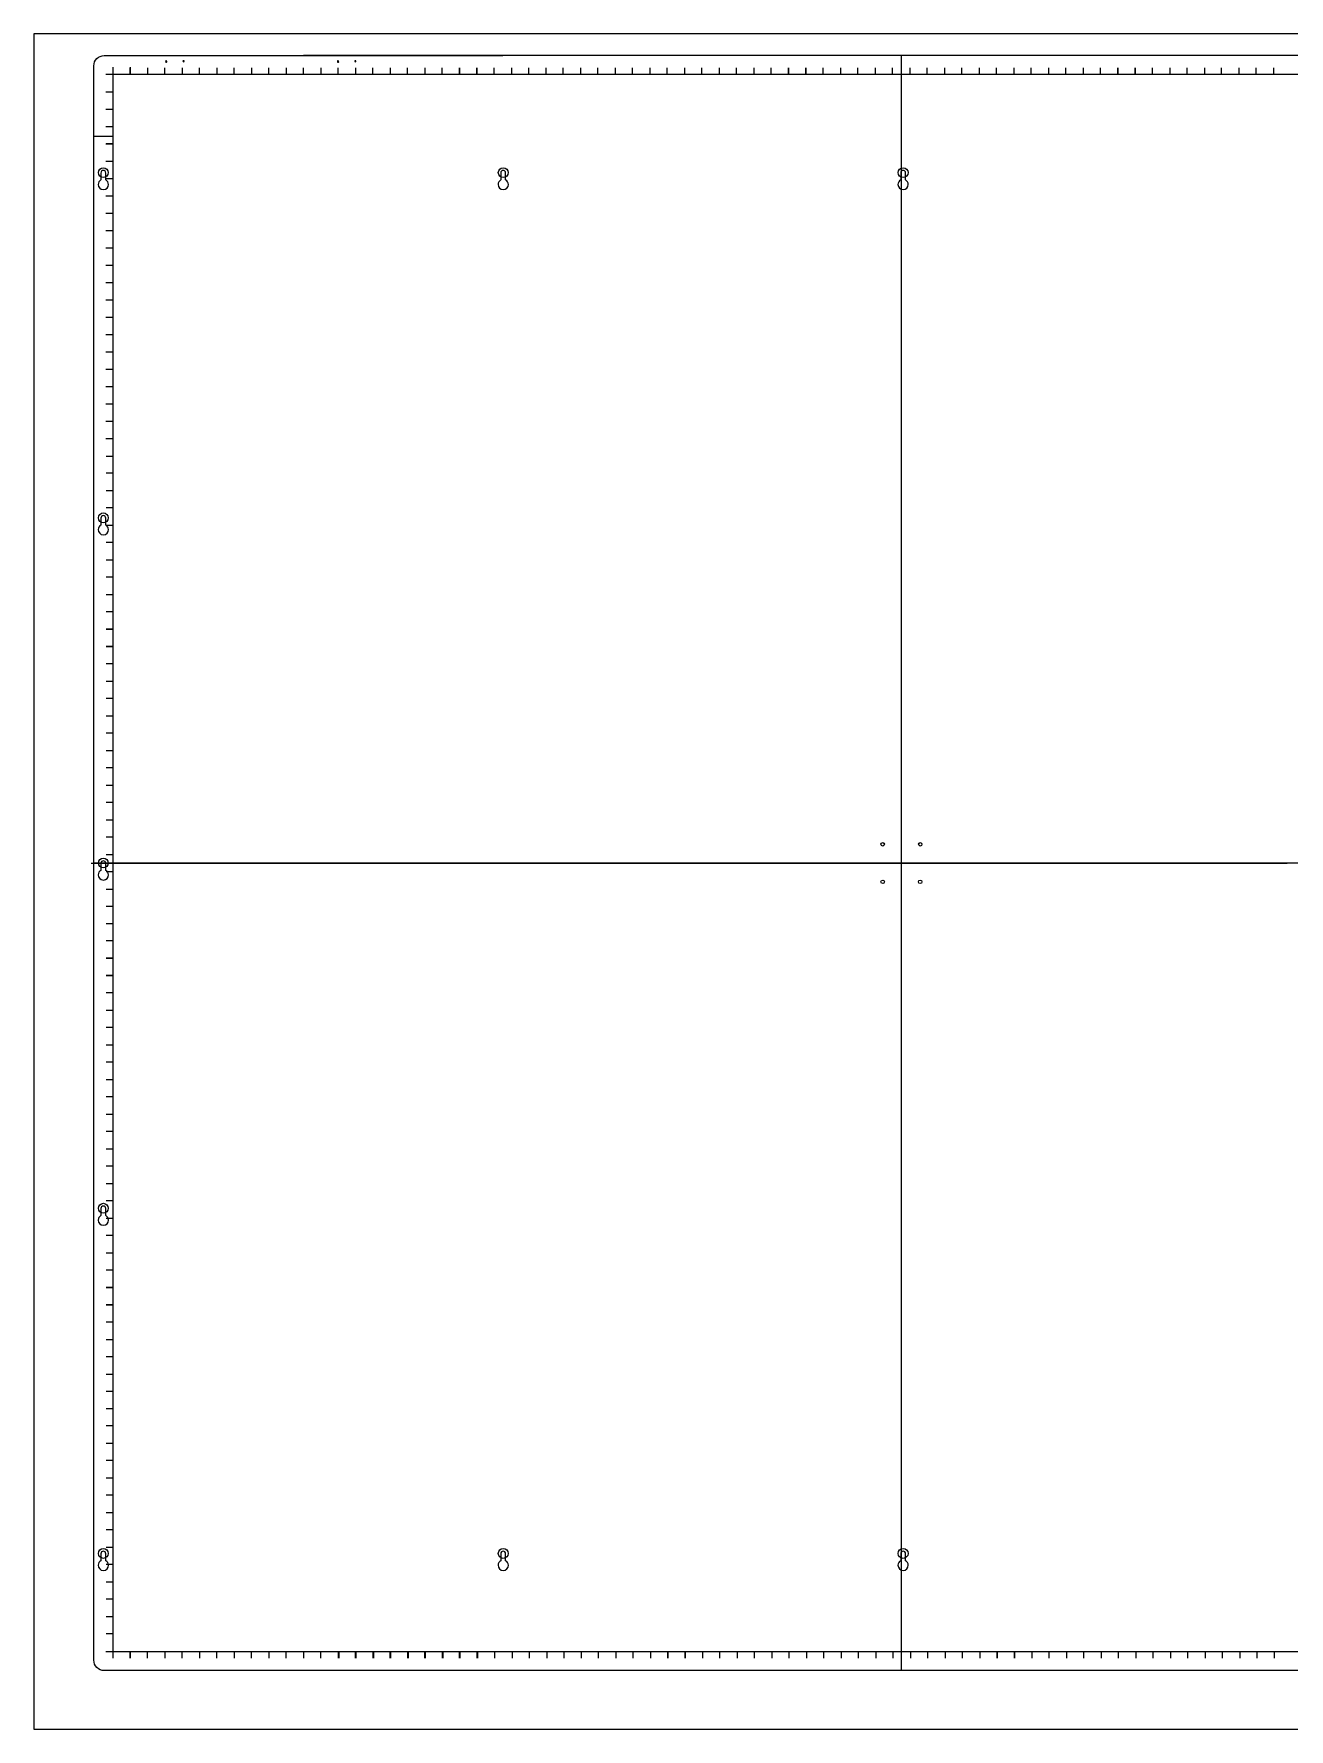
# Model space of a CAD drawing. Header units: millimetres. Extents: x 0 to 989, y 0 to 783.
# Drawn here: x 0 to 580, y 0 to 783 of the extents above; entities that cross this region are included whole.
import ezdxf

# ---------------------------------------------------------------- set-up
doc = ezdxf.new("R2010")
doc.units = ezdxf.units.MM
doc.layers.get('0').update_dxf_attribs({"color": 3, "linetype": 'CONTINUOUS', "true_color": 0x00ff00})
doc.layers.add('Build platform acrylic', color=1, linetype='CONTINUOUS', lineweight=0, true_color=0xff0000)
doc.layers.add('Build platform acrylic text', color=5, linetype='CONTINUOUS', lineweight=0, true_color=0x0000ff)
doc.layers.add('Layer_1', color=7, linetype='CONTINUOUS', true_color=0xffffff)

msp = doc.modelspace()

# ---------------------------------------------------------------- linework, layer by layer
for p, q in [((989.01, 782.97), (0, 782.97)), ((0, 782.97), (0, 0)), ((0, 0), (989.01, 0))]:
    msp.add_line(p, q)
at = {"layer": 'Build platform acrylic', "color": 1, "true_color": 0xff0000}
for p, q in [((676.79, 772.97), (124.46, 772.97)), ((27.66, 123.83), (27.66, 676.16)), ((676.79, 27.03), (124.46, 27.03))]:
    msp.add_line(p, q, dxfattribs=at)
for points in [[(27.66, 584.16), (27.66, 768.17)], [(32.46, 772.97), (216.46, 772.97), (216.46, 772.97)], [(391.96, 407.85), (391.96, 407.85)], [(409.29, 407.85), (409.29, 407.85)], [(391.96, 390.52), (391.96, 390.52)], [(409.24, 390.52), (409.24, 390.52)], [(27.66, 31.83), (27.66, 215.84)], [(216.46, 27.03), (32.46, 27.03)]]:
    msp.add_lwpolyline(points, dxfattribs=at)
for points in [[(27.66, 768.17), (27.66, 770.82), (29.81, 772.97), (32.46, 772.97)], [(391.16, 408.65), (391.16, 409.09), (391.52, 409.45), (391.96, 409.45)], [(391.96, 407.85), (391.52, 407.85), (391.16, 408.21), (391.16, 408.65)], [(391.96, 409.45), (392.4, 409.45), (392.76, 409.09), (392.76, 408.65)], [(392.76, 408.65), (392.76, 408.21), (392.4, 407.85), (391.96, 407.85)], [(408.49, 408.65), (408.49, 409.09), (408.85, 409.45), (409.29, 409.45)], [(409.29, 407.85), (408.85, 407.85), (408.49, 408.21), (408.49, 408.65)], [(409.29, 409.45), (409.73, 409.45), (410.09, 409.09), (410.09, 408.65)], [(410.09, 408.65), (410.09, 408.21), (409.73, 407.85), (409.29, 407.85)], [(391.16, 391.32), (391.16, 391.76), (391.52, 392.12), (391.96, 392.12)], [(391.96, 392.12), (392.4, 392.12), (392.76, 391.76), (392.76, 391.32)], [(408.44, 391.32), (408.44, 391.76), (408.8, 392.12), (409.24, 392.12)], [(409.24, 392.12), (409.68, 392.12), (410.04, 391.76), (410.04, 391.32)], [(391.96, 390.52), (391.52, 390.52), (391.16, 390.88), (391.16, 391.32)], [(392.76, 391.32), (392.76, 390.88), (392.4, 390.52), (391.96, 390.52)], [(409.24, 390.52), (408.8, 390.52), (408.44, 390.88), (408.44, 391.32)], [(410.04, 391.32), (410.04, 390.88), (409.68, 390.52), (409.24, 390.52)], [(32.46, 27.03), (29.81, 27.03), (27.66, 29.18), (27.66, 31.83)]]:
    msp.add_open_spline(points, degree=3, dxfattribs=at)
at = {"layer": 'Build platform acrylic text', "color": 5, "true_color": 0x0000ff}
for p, q in [((400.63, 27.03), (400.63, 772.97)), ((773.59, 400), (27.66, 400))]:
    msp.add_line(p, q, dxfattribs=at)
at = {"layer": 'Build platform acrylic text'}
for p, q in [((27.66, 735.81), (36.46, 735.81)), ((26.41, 400), (578.74, 400))]:
    msp.add_line(p, q, dxfattribs=at)
at = {"layer": 'Build platform acrylic text', "color": 5, "true_color": 0x0000ff}
for points in [[(36.46, 767.58), (36.46, 585.08)], [(44.46, 767.58), (44.46, 764.33)], [(60.77, 770.19), (60.77, 770.19)], [(68.82, 770.34), (68.82, 770.34)], [(140.12, 770.19), (140.12, 770.19)], [(148.16, 770.34), (148.16, 770.34)], [(215.71, 764.17), (33.21, 764.17)], [(215.71, 764.17), (33.21, 764.17)], [(36.46, 767.25), (36.46, 585.08)], [(44.46, 764.17), (44.46, 767.25)], [(44.46, 764.17), (44.46, 767.25)], [(52.46, 767.25), (52.46, 764.17)], [(52.46, 767.25), (52.46, 764.17)], [(60.46, 764.17), (60.46, 767.25)], [(60.46, 764.17), (60.46, 767.25)], [(68.46, 767.25), (68.46, 764.17)], [(68.46, 767.25), (68.46, 764.17)], [(76.46, 764.17), (76.46, 767.25)], [(76.46, 764.17), (76.46, 767.25)], [(84.46, 767.25), (84.46, 764.17)], [(84.46, 767.25), (84.46, 764.17)], [(92.46, 764.17), (92.46, 767.25)], [(92.46, 764.17), (92.46, 767.25)], [(100.46, 767.25), (100.46, 764.17)], [(100.46, 767.25), (100.46, 764.17)], [(108.46, 764.17), (108.46, 767.25)], [(108.46, 764.17), (108.46, 767.25)], [(116.46, 767.25), (116.46, 764.17)], [(116.46, 767.25), (116.46, 764.17)], [(124.46, 764.17), (124.46, 767.25)], [(124.46, 764.17), (124.46, 767.25)], [(132.46, 767.25), (132.46, 764.17)], [(132.46, 767.25), (132.46, 764.17)], [(140.46, 764.17), (140.46, 767.25)], [(140.46, 764.17), (140.46, 767.25)], [(148.46, 767.25), (148.46, 764.17)], [(148.46, 767.25), (148.46, 764.17)], [(156.46, 764.17), (156.46, 767.25)], [(156.46, 764.17), (156.46, 767.25)], [(164.46, 767.25), (164.46, 764.17)], [(164.46, 767.25), (164.46, 764.17)], [(172.46, 764.17), (172.46, 767.25)], [(172.46, 764.17), (172.46, 767.25)], [(180.46, 767.25), (180.46, 764.17)], [(180.46, 767.25), (180.46, 764.17)], [(367.71, 764.17), (185.22, 764.17)], [(188.46, 764.17), (188.46, 767.25)], [(188.46, 764.17), (188.46, 767.25)], [(196.46, 767.25), (196.46, 764.17)], [(196.46, 767.25), (196.46, 764.17)], [(196.46, 764.17), (196.46, 767.25)], [(204.46, 764.17), (204.46, 767.25)], [(204.46, 764.17), (204.46, 767.25)], [(204.46, 767.25), (204.46, 764.17)], [(212.46, 764.17), (212.46, 767.25)], [(220.46, 767.25), (220.46, 764.17)], [(228.47, 764.17), (228.47, 767.25)], [(236.46, 767.25), (236.46, 764.17)], [(244.47, 764.17), (244.47, 767.25)], [(252.47, 767.25), (252.47, 764.17)], [(260.47, 764.17), (260.47, 767.25)], [(268.47, 767.25), (268.47, 764.17)], [(276.47, 764.17), (276.47, 767.25)], [(284.47, 767.25), (284.47, 764.17)], [(292.47, 764.17), (292.47, 767.25)], [(300.47, 767.25), (300.47, 764.17)], [(308.47, 764.17), (308.47, 767.25)], [(316.47, 767.25), (316.47, 764.17)], [(324.47, 764.17), (324.47, 767.25)], [(332.47, 767.25), (332.47, 764.17)], [(519.72, 764.17), (337.22, 764.17)], [(340.47, 764.17), (340.47, 767.25)], [(348.47, 767.25), (348.47, 764.17)], [(348.47, 764.17), (348.47, 767.25)], [(356.47, 764.17), (356.47, 767.25)], [(356.47, 767.25), (356.47, 764.17)], [(364.47, 764.17), (364.47, 767.25)], [(372.47, 767.25), (372.47, 764.17)], [(380.47, 764.17), (380.47, 767.25)], [(388.47, 767.25), (388.47, 764.17)], [(396.47, 764.17), (396.47, 767.25)], [(404.47, 767.25), (404.47, 764.17)], [(412.47, 764.17), (412.47, 767.25)], [(420.47, 767.25), (420.47, 764.17)], [(428.47, 764.17), (428.47, 767.25)], [(436.47, 767.25), (436.47, 764.17)], [(444.47, 764.17), (444.47, 767.25)], [(452.47, 767.25), (452.47, 764.17)], [(460.47, 764.17), (460.47, 767.25)], [(468.47, 767.25), (468.47, 764.17)], [(476.47, 764.17), (476.47, 767.25)], [(484.47, 767.25), (484.47, 764.17)], [(671.72, 764.17), (489.22, 764.17)], [(492.47, 764.17), (492.47, 767.25)], [(500.47, 767.25), (500.47, 764.17)], [(500.47, 764.17), (500.47, 767.25)], [(508.47, 764.17), (508.47, 767.25)], [(508.47, 767.25), (508.47, 764.17)], [(516.47, 764.17), (516.47, 767.25)], [(524.47, 767.25), (524.47, 764.17)], [(532.47, 764.17), (532.47, 767.25)], [(540.47, 767.25), (540.47, 764.17)], [(548.47, 764.17), (548.47, 767.25)], [(556.47, 767.25), (556.47, 764.17)], [(564.47, 764.17), (564.47, 767.25)], [(572.47, 767.25), (572.47, 764.17)], [(33.21, 756.17), (36.46, 756.17)], [(33.21, 756.17), (36.46, 756.17)], [(33.21, 748.17), (36.46, 748.17)], [(33.21, 740.17), (36.46, 740.17)], [(33.21, 732.17), (36.46, 732.17)], [(33.38, 732.33), (36.46, 732.33)], [(33.21, 724.17), (36.46, 724.17)], [(33.21, 716.17), (36.46, 716.17)], [(33.21, 708.17), (36.46, 708.17)], [(33.21, 700.17), (36.46, 700.17)], [(33.21, 692.17), (36.46, 692.17)], [(33.21, 684.17), (36.46, 684.17)], [(33.21, 676.16), (36.46, 676.16)], [(33.21, 668.16), (36.46, 668.16)], [(36.46, 671.26), (36.46, 488.76)], [(33.21, 660.16), (36.46, 660.16)], [(33.21, 652.16), (36.46, 652.16)], [(33.21, 644.16), (36.46, 644.16)], [(33.21, 636.16), (36.46, 636.16)], [(33.21, 628.16), (36.46, 628.16)], [(33.21, 620.16), (36.46, 620.16)], [(33.21, 612.16), (36.46, 612.16)], [(33.21, 604.16), (36.46, 604.16)], [(33.21, 596.16), (36.46, 596.16)], [(33.38, 588.01), (36.46, 588.01)], [(36.46, 580.01), (33.38, 580.01)], [(33.38, 572.01), (36.46, 572.01)], [(36.46, 564.01), (33.38, 564.01)], [(33.38, 556.01), (36.46, 556.01)], [(36.46, 548.01), (33.38, 548.01)], [(33.38, 540.01), (36.46, 540.01)], [(36.46, 532.01), (33.38, 532.01)], [(33.38, 524.01), (36.46, 524.01)], [(36.46, 519.26), (36.46, 336.76)], [(36.46, 516.01), (33.38, 516.01)], [(36.46, 508.01), (33.38, 508.01)], [(33.38, 508.01), (36.46, 508.01)], [(33.38, 500.01), (36.46, 500.01)], [(36.46, 500.01), (33.38, 500.01)], [(36.46, 492.01), (33.38, 492.01)], [(33.38, 484.01), (36.46, 484.01)], [(36.46, 476.01), (33.38, 476.01)], [(33.38, 468.01), (36.46, 468.01)], [(36.46, 460.01), (33.38, 460.01)], [(33.38, 452.01), (36.46, 452.01)], [(36.46, 444.01), (33.38, 444.01)], [(33.38, 436.01), (36.46, 436.01)], [(36.46, 428.01), (33.38, 428.01)], [(33.38, 420.01), (36.46, 420.01)], [(36.46, 412.01), (33.38, 412.01)], [(33.38, 404.01), (36.46, 404.01)], [(36.46, 396.01), (33.38, 396.01)], [(33.38, 388.01), (36.46, 388.01)], [(36.46, 380.01), (33.38, 380.01)], [(33.38, 372.01), (36.46, 372.01)], [(36.46, 364.01), (33.38, 364.01)], [(36.46, 367.25), (36.46, 184.76)], [(36.46, 356.01), (33.38, 356.01)], [(33.38, 356.01), (36.46, 356.01)], [(33.38, 348.01), (36.46, 348.01)], [(36.46, 348.01), (33.38, 348.01)], [(36.46, 340.01), (33.38, 340.01)], [(33.38, 332.01), (36.46, 332.01)], [(36.46, 324.01), (33.38, 324.01)], [(33.38, 316.01), (36.46, 316.01)], [(36.46, 308.01), (33.38, 308.01)], [(33.38, 300.01), (36.46, 300.01)], [(36.46, 292.01), (33.38, 292.01)], [(33.38, 284.01), (36.46, 284.01)], [(36.46, 276.01), (33.38, 276.01)], [(33.38, 268.01), (36.46, 268.01)], [(36.46, 260.01), (33.38, 260.01)], [(33.38, 252.01), (36.46, 252.01)], [(36.46, 244.01), (33.38, 244.01)], [(33.38, 236), (36.46, 236)], [(36.46, 228.01), (33.38, 228.01)], [(33.38, 220), (36.46, 220)], [(36.46, 212), (33.38, 212)], [(36.46, 215.25), (36.46, 32.75)], [(36.46, 214.92), (36.46, 32.75)], [(36.46, 204), (33.38, 204)], [(33.38, 204), (36.46, 204)], [(33.38, 196), (36.46, 196)], [(36.46, 196), (33.38, 196)], [(36.46, 188), (33.38, 188)], [(33.38, 180), (36.46, 180)], [(36.46, 172), (33.38, 172)], [(33.38, 164), (36.46, 164)], [(36.46, 156), (33.38, 156)], [(33.38, 148), (36.46, 148)], [(36.46, 140), (33.38, 140)], [(33.38, 132), (36.46, 132)], [(36.46, 124), (33.38, 124)], [(33.38, 116), (36.46, 116)], [(36.46, 108), (33.38, 108)], [(33.38, 100), (36.46, 100)], [(36.46, 92), (33.38, 92)], [(33.38, 84), (36.46, 84)], [(36.46, 76), (33.38, 76)], [(33.38, 68), (36.46, 68)], [(36.46, 60), (33.38, 60)], [(33.38, 52), (36.46, 52)], [(36.46, 44), (33.38, 44)], [(33.21, 35.83), (215.71, 35.83)], [(44.46, 32.75), (44.46, 36)], [(44.46, 35.83), (44.46, 32.75)], [(52.46, 32.75), (52.46, 35.83)], [(60.46, 35.83), (60.46, 32.75)], [(68.46, 32.75), (68.46, 35.83)], [(76.46, 35.83), (76.46, 32.75)], [(84.46, 32.75), (84.46, 35.83)], [(92.46, 35.83), (92.46, 32.75)], [(100.46, 32.75), (100.46, 35.83)], [(108.46, 35.83), (108.46, 32.75)], [(116.46, 32.75), (116.46, 35.83)], [(124.46, 35.83), (124.46, 32.75)], [(129.53, 35.83), (312.03, 35.83)], [(132.46, 32.75), (132.46, 35.83)], [(140.46, 35.83), (140.46, 32.75)], [(140.78, 35.83), (140.78, 32.75)], [(148.46, 32.75), (148.46, 35.83)], [(148.78, 32.75), (148.78, 35.83)], [(156.46, 35.83), (156.46, 32.75)], [(156.78, 35.83), (156.78, 32.75)], [(164.46, 32.75), (164.46, 35.83)], [(164.78, 32.75), (164.78, 35.83)], [(172.46, 35.83), (172.46, 32.75)], [(172.78, 35.83), (172.78, 32.75)], [(180.46, 32.75), (180.46, 35.83)], [(180.78, 32.75), (180.78, 35.83)], [(188.46, 35.83), (188.46, 32.75)], [(188.78, 35.83), (188.78, 32.75)], [(196.46, 32.75), (196.46, 35.83)], [(196.78, 32.75), (196.78, 35.83)], [(204.46, 35.83), (204.46, 32.75)], [(204.78, 35.83), (204.78, 32.75)], [(212.78, 32.75), (212.78, 35.83)], [(220.78, 35.83), (220.78, 32.75)], [(228.78, 32.75), (228.78, 35.83)], [(236.78, 35.83), (236.78, 32.75)], [(244.78, 32.75), (244.78, 35.83)], [(252.78, 35.83), (252.78, 32.75)], [(260.78, 32.75), (260.78, 35.83)], [(268.78, 35.83), (268.78, 32.75)], [(276.78, 32.75), (276.78, 35.83)], [(281.54, 35.83), (464.03, 35.83)], [(284.78, 35.83), (284.78, 32.75)], [(292.78, 35.83), (292.78, 32.75)], [(292.78, 32.75), (292.78, 35.83)], [(300.78, 32.75), (300.78, 35.83)], [(300.78, 35.83), (300.78, 32.75)], [(308.78, 35.83), (308.78, 32.75)], [(316.79, 32.75), (316.79, 35.83)], [(324.78, 35.83), (324.78, 32.75)], [(332.78, 32.75), (332.78, 35.83)], [(340.78, 35.83), (340.78, 32.75)], [(348.78, 32.75), (348.78, 35.83)], [(356.78, 35.83), (356.78, 32.75)], [(364.79, 32.75), (364.79, 35.83)], [(372.78, 35.83), (372.78, 32.75)], [(380.78, 32.75), (380.78, 35.83)], [(388.79, 35.83), (388.79, 32.75)], [(396.78, 32.75), (396.78, 35.83)], [(404.79, 35.83), (404.79, 32.75)], [(412.79, 32.75), (412.79, 35.83)], [(420.78, 35.83), (420.78, 32.75)], [(428.79, 32.75), (428.79, 35.83)], [(433.54, 35.83), (616.04, 35.83)], [(436.79, 35.83), (436.79, 32.75)], [(444.79, 35.83), (444.79, 32.75)], [(444.79, 32.75), (444.79, 35.83)], [(452.79, 32.75), (452.79, 35.83)], [(452.79, 35.83), (452.79, 32.75)], [(460.79, 35.83), (460.79, 32.75)], [(468.79, 32.75), (468.79, 35.83)], [(476.79, 35.83), (476.79, 32.75)], [(484.79, 32.75), (484.79, 35.83)], [(492.79, 35.83), (492.79, 32.75)], [(500.79, 32.75), (500.79, 35.83)], [(508.79, 35.83), (508.79, 32.75)], [(516.79, 32.75), (516.79, 35.83)], [(524.79, 35.83), (524.79, 32.75)], [(532.79, 32.75), (532.79, 35.83)], [(540.79, 35.83), (540.79, 32.75)], [(548.79, 32.75), (548.79, 35.83)], [(556.79, 35.83), (556.79, 32.75)], [(564.79, 32.75), (564.79, 35.83)], [(572.79, 35.83), (572.79, 32.75)]]:
    msp.add_lwpolyline(points, dxfattribs=at)
for points in [[(61.1, 770.59), (60.91, 770.59), (60.77, 770.43), (60.77, 770.19)], [(60.77, 770.19), (60.77, 769.98), (60.9, 769.84), (61.09, 769.84)], [(61.09, 769.84), (61.24, 769.84), (61.36, 769.91), (61.42, 770.01)], [(61.44, 770.1), (61.44, 770.38), (61.33, 770.59), (61.1, 770.59)], [(61.42, 770.01), (61.43, 770.04), (61.44, 770.06), (61.44, 770.1)], [(68.82, 770.34), (68.81, 770.18), (68.94, 770.09), (69.13, 770.04)], [(69.1, 770.6), (68.92, 770.6), (68.82, 770.48), (68.82, 770.34)], [(69.38, 770.34), (69.38, 770.47), (69.3, 770.6), (69.1, 770.6)], [(69.13, 770.04), (69.27, 770.08), (69.38, 770.19), (69.38, 770.34)], [(140.44, 770.59), (140.26, 770.59), (140.12, 770.43), (140.12, 770.19)], [(140.12, 770.19), (140.12, 769.98), (140.25, 769.84), (140.44, 769.84)], [(140.78, 770.1), (140.78, 770.38), (140.68, 770.59), (140.44, 770.59)], [(140.44, 769.84), (140.59, 769.84), (140.71, 769.91), (140.76, 770.01)], [(140.76, 770.01), (140.78, 770.04), (140.78, 770.06), (140.78, 770.1)], [(148.45, 770.6), (148.27, 770.6), (148.16, 770.48), (148.16, 770.34)], [(148.16, 770.34), (148.16, 770.18), (148.29, 770.09), (148.48, 770.04)], [(148.73, 770.34), (148.73, 770.47), (148.65, 770.6), (148.45, 770.6)], [(148.48, 770.04), (148.62, 770.08), (148.73, 770.19), (148.73, 770.34)]]:
    msp.add_open_spline(points, degree=3, dxfattribs=at)
at = {"layer": 'Layer_1', "color": 1, "true_color": 0xff0000}
for points in [[(29.66, 713.44), (29.66, 713.44)], [(30.94, 718.72), (30.94, 715.52)], [(33.18, 715.52), (33.18, 718.72)], [(214.32, 713.44), (214.32, 713.44)], [(215.6, 718.72), (215.6, 715.52)], [(217.84, 715.52), (217.84, 718.72)], [(398.98, 713.44), (398.98, 713.44)], [(400.26, 718.72), (400.26, 715.52)], [(402.5, 715.52), (402.5, 718.72)], [(30.94, 559.28), (30.94, 556.08)], [(33.18, 556.08), (33.18, 559.28)], [(29.66, 554), (29.66, 554)], [(30.94, 399.84), (30.94, 396.64)], [(33.18, 396.64), (33.18, 399.84)], [(29.66, 394.56), (29.66, 394.56)], [(29.66, 235.13), (29.66, 235.13)], [(30.94, 240.4), (30.94, 237.2)], [(33.18, 237.2), (33.18, 240.4)], [(30.94, 80.97), (30.94, 77.77)], [(33.18, 77.77), (33.18, 80.97)], [(215.6, 80.97), (215.6, 77.77)], [(217.84, 77.77), (217.84, 80.97)], [(400.26, 80.97), (400.26, 77.77)], [(402.5, 77.77), (402.5, 80.97)], [(29.66, 75.69), (29.66, 75.69)], [(214.32, 75.69), (214.32, 75.69)], [(398.98, 75.69), (398.98, 75.69)]]:
    msp.add_lwpolyline(points, dxfattribs=at)
at = {"layer": 'Layer_1', "color": 7, "true_color": 0xffffff}
for points in [[(29.78, 718.88), (29.78, 720.14), (30.8, 721.16), (32.06, 721.16)], [(32.06, 721.16), (33.32, 721.16), (34.34, 720.14), (34.34, 718.88)], [(214.44, 718.88), (214.44, 720.14), (215.46, 721.16), (216.72, 721.16)], [(216.72, 721.16), (217.98, 721.16), (219, 720.14), (219, 718.88)], [(399.1, 718.88), (399.1, 720.14), (400.12, 721.16), (401.38, 721.16)], [(401.38, 721.16), (402.64, 721.16), (403.66, 720.14), (403.66, 718.88)], [(32.06, 716.6), (30.8, 716.6), (29.78, 717.62), (29.78, 718.88)], [(34.34, 718.88), (34.34, 717.62), (33.32, 716.6), (32.06, 716.6)], [(216.72, 716.6), (215.46, 716.6), (214.44, 717.62), (214.44, 718.88)], [(219, 718.88), (219, 717.62), (217.98, 716.6), (216.72, 716.6)], [(401.38, 716.6), (400.12, 716.6), (399.1, 717.62), (399.1, 718.88)], [(403.66, 718.88), (403.66, 717.62), (402.64, 716.6), (401.38, 716.6)], [(29.78, 559.44), (29.78, 560.7), (30.8, 561.72), (32.06, 561.72)], [(32.06, 557.16), (30.8, 557.16), (29.78, 558.18), (29.78, 559.44)], [(32.06, 561.72), (33.32, 561.72), (34.34, 560.7), (34.34, 559.44)], [(34.34, 559.44), (34.34, 558.18), (33.32, 557.16), (32.06, 557.16)], [(29.78, 400), (29.78, 401.26), (30.8, 402.28), (32.06, 402.28)], [(32.06, 397.72), (30.8, 397.72), (29.78, 398.74), (29.78, 400)], [(32.06, 402.28), (33.32, 402.28), (34.34, 401.26), (34.34, 400)], [(34.34, 400), (34.34, 398.74), (33.32, 397.72), (32.06, 397.72)], [(29.78, 240.56), (29.78, 241.82), (30.8, 242.84), (32.06, 242.84)], [(32.06, 242.84), (33.32, 242.84), (34.34, 241.82), (34.34, 240.56)], [(32.06, 238.28), (30.8, 238.28), (29.78, 239.3), (29.78, 240.56)], [(34.34, 240.56), (34.34, 239.3), (33.32, 238.28), (32.06, 238.28)], [(29.78, 81.13), (29.78, 82.39), (30.8, 83.41), (32.06, 83.41)], [(32.06, 78.85), (30.8, 78.85), (29.78, 79.87), (29.78, 81.13)], [(32.06, 83.41), (33.32, 83.41), (34.34, 82.39), (34.34, 81.13)], [(34.34, 81.13), (34.34, 79.87), (33.32, 78.85), (32.06, 78.85)], [(214.44, 81.13), (214.44, 82.39), (215.46, 83.41), (216.72, 83.41)], [(216.72, 78.85), (215.46, 78.85), (214.44, 79.87), (214.44, 81.13)], [(216.72, 83.41), (217.98, 83.41), (219, 82.39), (219, 81.13)], [(219, 81.13), (219, 79.87), (217.98, 78.85), (216.72, 78.85)], [(399.1, 81.13), (399.1, 82.39), (400.12, 83.41), (401.38, 83.41)], [(401.38, 78.85), (400.12, 78.85), (399.1, 79.87), (399.1, 81.13)], [(401.38, 83.41), (402.64, 83.41), (403.66, 82.39), (403.66, 81.13)], [(403.66, 81.13), (403.66, 79.87), (402.64, 78.85), (401.38, 78.85)]]:
    msp.add_open_spline(points, degree=3, dxfattribs=at)
at = {"layer": 'Layer_1', "color": 1, "true_color": 0xff0000}
for points in [[(30.94, 715.52), (30.22, 715.1), (29.66, 714.33), (29.66, 713.44)], [(29.66, 713.44), (29.66, 712.11), (30.74, 711.04), (32.06, 711.04)], [(32.06, 719.92), (31.4, 719.92), (30.94, 719.38), (30.94, 718.72)], [(33.18, 718.72), (33.18, 719.38), (32.72, 719.92), (32.06, 719.92)], [(32.06, 711.04), (33.39, 711.04), (34.46, 712.11), (34.46, 713.44)], [(34.46, 713.44), (34.46, 714.33), (33.9, 715.1), (33.18, 715.52)], [(215.6, 715.52), (214.88, 715.1), (214.32, 714.33), (214.32, 713.44)], [(214.32, 713.44), (214.32, 712.12), (215.39, 711.04), (216.72, 711.04)], [(216.72, 719.92), (216.05, 719.92), (215.6, 719.38), (215.6, 718.72)], [(217.84, 718.72), (217.84, 719.38), (217.38, 719.92), (216.72, 719.92)], [(216.72, 711.04), (218.04, 711.04), (219.12, 712.12), (219.12, 713.44)], [(219.12, 713.44), (219.12, 714.33), (218.55, 715.1), (217.84, 715.52)], [(400.26, 715.52), (399.54, 715.1), (398.98, 714.33), (398.98, 713.44)], [(398.98, 713.44), (398.98, 712.11), (400.05, 711.04), (401.38, 711.04)], [(401.38, 719.92), (400.71, 719.92), (400.26, 719.38), (400.26, 718.72)], [(402.5, 718.72), (402.5, 719.38), (402.04, 719.92), (401.38, 719.92)], [(401.38, 711.04), (402.7, 711.04), (403.78, 712.11), (403.78, 713.44)], [(403.78, 713.44), (403.78, 714.33), (403.21, 715.1), (402.5, 715.52)], [(30.94, 556.08), (30.22, 555.66), (29.66, 554.89), (29.66, 554)], [(32.06, 560.48), (31.4, 560.48), (30.94, 559.94), (30.94, 559.28)], [(33.18, 559.28), (33.18, 559.94), (32.72, 560.48), (32.06, 560.48)], [(34.46, 554), (34.46, 554.89), (33.9, 555.66), (33.18, 556.08)], [(29.66, 554), (29.66, 552.68), (30.74, 551.6), (32.06, 551.6)], [(32.06, 551.6), (33.39, 551.6), (34.46, 552.68), (34.46, 554)], [(32.06, 401.04), (31.4, 401.04), (30.94, 400.5), (30.94, 399.84)], [(33.18, 399.84), (33.18, 400.5), (32.72, 401.04), (32.06, 401.04)], [(30.94, 396.64), (30.22, 396.22), (29.66, 395.45), (29.66, 394.56)], [(29.66, 394.56), (29.66, 393.24), (30.74, 392.16), (32.06, 392.16)], [(32.06, 392.16), (33.39, 392.16), (34.46, 393.24), (34.46, 394.56)], [(34.46, 394.56), (34.46, 395.45), (33.9, 396.22), (33.18, 396.64)], [(30.94, 237.2), (30.22, 236.79), (29.66, 236.02), (29.66, 235.13)], [(29.66, 235.13), (29.66, 233.8), (30.74, 232.73), (32.06, 232.73)], [(32.06, 241.6), (31.4, 241.6), (30.94, 241.07), (30.94, 240.4)], [(33.18, 240.4), (33.18, 241.07), (32.72, 241.6), (32.06, 241.6)], [(32.06, 232.73), (33.39, 232.73), (34.46, 233.8), (34.46, 235.13)], [(34.46, 235.13), (34.46, 236.02), (33.9, 236.79), (33.18, 237.2)], [(32.06, 82.17), (31.4, 82.17), (30.94, 81.63), (30.94, 80.97)], [(33.18, 80.97), (33.18, 81.63), (32.72, 82.17), (32.06, 82.17)], [(216.72, 82.17), (216.06, 82.17), (215.6, 81.63), (215.6, 80.97)], [(217.84, 80.97), (217.84, 81.63), (217.39, 82.17), (216.72, 82.17)], [(401.38, 82.17), (400.72, 82.17), (400.26, 81.63), (400.26, 80.97)], [(402.5, 80.97), (402.5, 81.63), (402.04, 82.17), (401.38, 82.17)], [(30.94, 77.77), (30.22, 77.35), (29.66, 76.58), (29.66, 75.69)], [(29.66, 75.69), (29.66, 74.37), (30.74, 73.29), (32.06, 73.29)], [(32.06, 73.29), (33.39, 73.29), (34.46, 74.37), (34.46, 75.69)], [(34.46, 75.69), (34.46, 76.58), (33.9, 77.35), (33.18, 77.77)], [(215.6, 77.77), (214.89, 77.35), (214.32, 76.58), (214.32, 75.69)], [(214.32, 75.69), (214.32, 74.37), (215.4, 73.29), (216.72, 73.29)], [(216.72, 73.29), (218.05, 73.29), (219.12, 74.37), (219.12, 75.69)], [(219.12, 75.69), (219.12, 76.58), (218.56, 77.35), (217.84, 77.77)], [(400.26, 77.77), (399.54, 77.35), (398.98, 76.58), (398.98, 75.69)], [(398.98, 75.69), (398.98, 74.37), (400.05, 73.29), (401.38, 73.29)], [(401.38, 73.29), (402.7, 73.29), (403.78, 74.37), (403.78, 75.69)], [(403.78, 75.69), (403.78, 76.58), (403.21, 77.35), (402.5, 77.77)]]:
    msp.add_open_spline(points, degree=3, dxfattribs=at)

doc.saveas('drawing.dxf')
